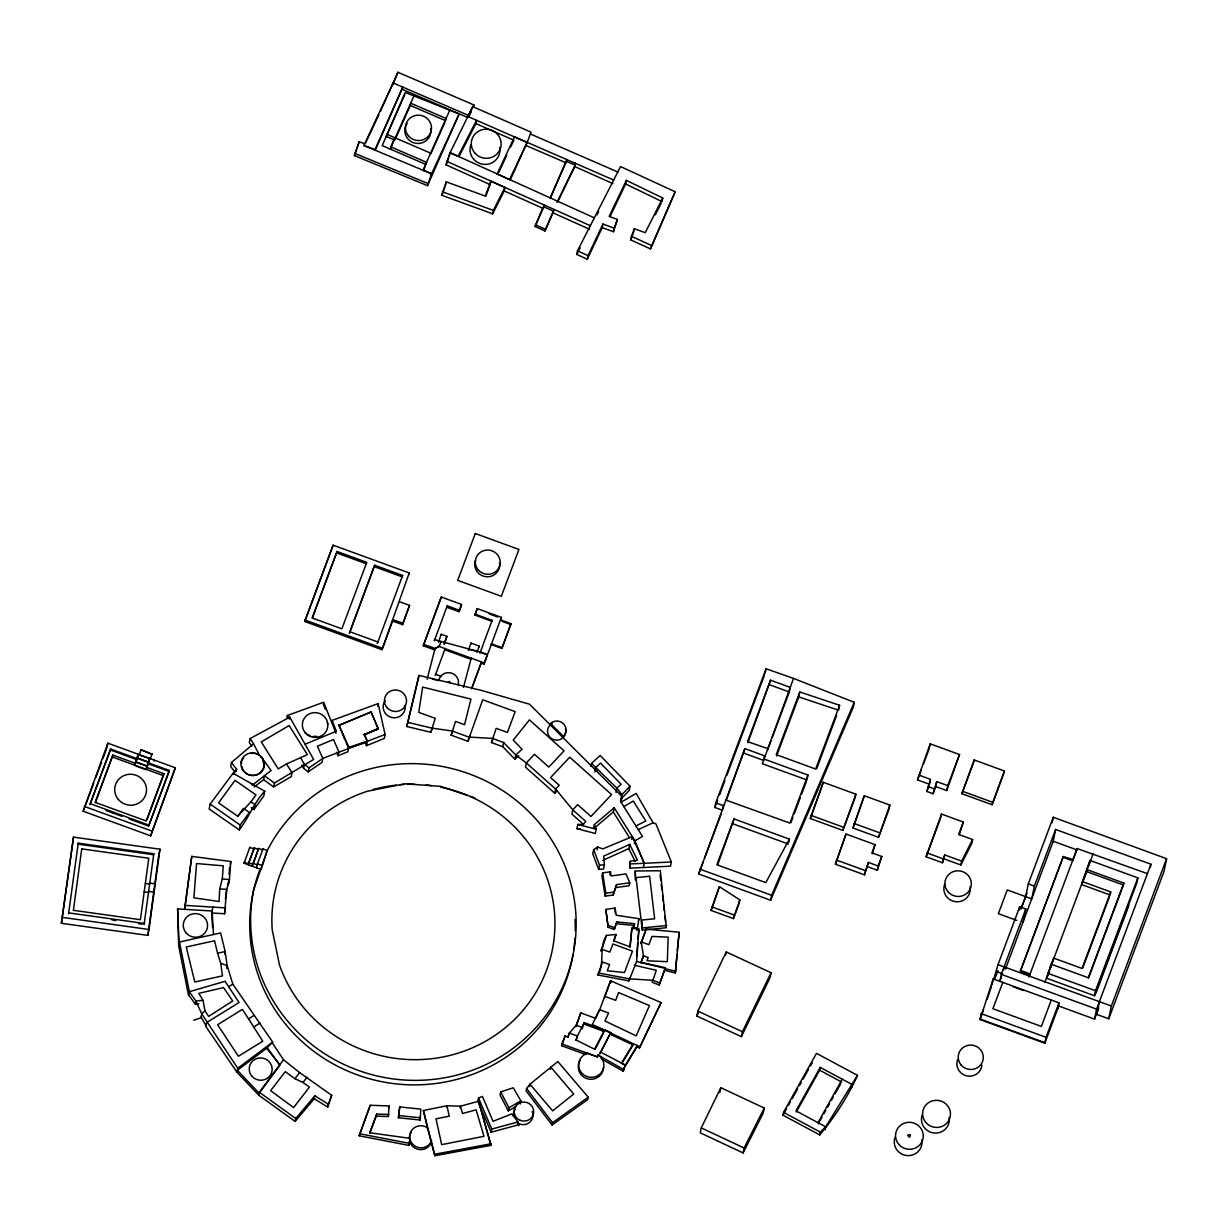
<?xml version="1.0" encoding="UTF-8"?>
<svg xmlns="http://www.w3.org/2000/svg" width="1228" height="1228" viewBox="0 0 1228 1228"><rect width="100%" height="100%" fill="white"/><g stroke="black" fill="none" stroke-linecap="round" stroke-linejoin="round"><path stroke-width="1.5" d="M420.176 1120.013L420.805 1109.099L399.714 1106.935L398.44 1117.772L420.176 1120.013L420.252 1116.528M369.889 1133.106L376.259 1116.129L388.386 1116.544L389.015 1105.921L370.242 1105.277L359.159 1135.793L408.955 1145.417L409.369 1143.36L359.574 1133.736M219.72 888.918L219.06 901.49L193.886 897.837L196.557 863.545L223.312 865.832L222.283 878.956L219.72 888.918L226.735 889.348L229.406 879.555L230.818 861.519L191.752 856.392L184.568 909.411M211.707 912.972L224.571 913.77L224.755 910.055M225.353 898.927L226.735 889.348L224.571 913.77M636.733 955.952L637.7 942.644M637.961 938.852L638.928 929.182L631.898 928.076L629.903 947.034M613.846 941.308L616.042 934.493L606.555 935.368C598.343 947.862 605.266 962.322 597.944 975.017L628.92 980.865L636.611 961.509L638.928 929.182M228.5 881.827L228.208 885.434L229.406 879.555L222.283 878.956M229.053 874.612L229.621 867.398M636.611 961.509L665.1 968.309L664.686 970.366L675.339 972.975L676.981 954.402M677.303 950.687L679.145 932.252L646.035 929.059L640.893 943.595L645.084 932.39M675.339 972.975L679.145 932.252M631.898 928.076L630.148 946.849L613.662 940.848L616.042 934.493M398.44 1117.772L399.714 1106.935M408.955 1145.417L409.86 1138.341L369.674 1132.753L376.674 1114.072L388.8 1114.487M438.903 680.174L438.949 679.805A9.962 9.67 11.5 0 1 451.06 672.975A9.962 9.67 11.5 0 1 458.228 684.84M184.722 909.349L191.752 856.392M61.4 923.287L73.511 837.128L159.947 849.208L149.033 929.504L147.836 935.383L61.4 923.287L73.511 837.128M68.553 913.862L78.239 843.175L153.792 853.736L144.106 924.438L144.305 923.456L68.753 912.895M147.836 935.383L152.656 899.94M158.765 855.087L152.917 898.067M638.898 918.682L637.071 930.302L637.439 928.491L633.264 927.125L634.569 923.64L616.778 921.967L614.261 929.504L608.167 927.293L605.834 909.426L615.074 908.06L616.287 915.244L638.898 918.682L638.529 920.478M83.166 811.232L107.849 743.155L175.328 767.776L150.645 835.854L83.166 811.232L93.696 783.157M78.239 843.175L78.039 844.143L153.592 854.719L153.792 853.736M106.867 748.052L107.849 743.155M89.982 804.647L110.673 749.049L136.661 758.536L135.909 762.25L147.299 766.41L149.662 758.413L145.994 769.695L147.851 763.662L169.111 771.43L148.619 826.06L129.078 818.923M95.416 802.559L112.884 755.097L135.095 763.187L134.604 765.535L137.521 757.983L148.91 762.127M139.163 754.698L139.01 755.481L141.066 749.801L152.072 754.238L141.066 749.801M139.086 755.097L150.246 758.735M154.298 761.068L154.452 760.285M148.619 826.06L169.31 770.447L148.051 762.695M150.645 835.854L175.328 767.776M147.114 819.444L163.938 773.717L146.485 767.346M169.111 771.43L169.31 770.447M159.057 853.614L159.947 849.208M212.904 907.108L212.106 911.022L177.6 908.904L178.689 945.913L188.559 995.616L189.358 991.702L179.488 941.999L220.626 932.958L225.154 951.562L227.165 965.653L232.813 984.135L272.677 1042.096L266.691 1048.251L237.342 1070.248L259.154 1093.227L278.894 1066.625M178.689 945.913L179.488 941.999M210.142 804.094L209.144 808.976L239.23 829.928C248.916 817.572 253.751 802.974 264.741 791.185L233.059 773.256L210.142 804.094L240.227 825.032L239.23 829.928M390.842 146.899L390.381 149.141L394.909 137.751L390.842 146.899L426.515 162.296L426.07 164.521L382.215 145.625L405.194 92.438L459.134 113.989L427.513 185.658L354.37 155.588L359.205 141.727L364.67 143.814M274.397 783.05L264.434 775.728L263.636 779.642L273.598 786.964L274.397 783.05L313.647 759.441L289.777 717.152L250.098 738.565L253.521 743.769L231.432 762.527L230.634 766.441L234.763 771.798M359.205 141.727L354.37 155.588M233.059 773.256L232.859 774.239L236.59 769.219L231.432 762.527M236.052 771.829L236.59 769.219M402.738 87.295L375.047 149.555L363.887 145.487L431.581 173.823L431.135 175.972M198.798 1003.844L195.221 1004.136L195.866 1000.958L189.358 991.702L225.046 981.31L239.061 1002.509L206.642 1022.571L205.843 1026.485L236.943 1072.197L258.77 1095.192L295.134 1121.44L314.23 1098.738L314.828 1095.806L328.352 1104.187L327.753 1107.119L314.23 1098.738M250.098 738.565L249.299 742.479L251.863 746.378M230.219 864.466L230.818 861.519M380.496 111.211L397.887 72.268L473.87 104.948L473.425 107.174M252.461 784.231L252.262 785.214L271.112 770.524L262.761 759.088M397.887 72.268L392.668 85.208M251.249 807.686L253.92 809.544L254.917 804.647L250.911 801.869L237.741 816.221L218.584 802.882L235.039 780.348L255.977 794.915L250.911 801.869M224.617 954.171L225.154 951.562L217.571 953.22L214.547 940.771L186.257 946.988L194.776 981.986L222.498 975.892L220.748 963.305L217.571 953.22M261.257 869.501L244.019 863.207L244.218 862.225L248.394 863.745M375.4 149.877L402.784 87.127M249.606 848.302L249.806 847.335L253.981 848.855L249.008 862.102M226.627 968.263L227.165 965.653L220.748 963.305M248.194 864.727L254.181 847.873L258.356 849.392L252.768 864.297L248.593 862.777M264.741 791.185L263.744 796.066L253.92 809.544M253.981 848.855L254.181 847.873M252.369 866.262L258.555 848.425L262.731 849.945L262.93 848.962L267.105 850.482L261.533 868.196M258.356 849.392L258.555 848.425M392.76 621.107L402.6 624.684L402.891 623.241L393.052 619.649L382.031 649.689L304.728 621.491L333.11 545.171L409.231 572.939L408.939 574.382M410.29 105.439L410.735 103.213L446.071 118.456L445.611 120.682L410.29 105.439L394.817 140.13M286.953 717.474L287.352 715.51L323.685 702.247L335.965 733.254M256.545 867.782L257.343 863.867L262.055 865.586M289.777 717.152L289.378 719.101L287.352 715.51M333.11 545.171L304.728 621.491M312.511 617.607L337.055 551.51L366.788 562.363L341.86 628.813L312.127 617.96L337.055 551.51M236.943 1072.197L237.741 1068.283L272.677 1042.096M305.02 744.245L336.38 731.213L332.097 720.406L378.117 703.598L385.101 734.451L384.287 738.442L366.497 745.672L365.238 742.802M423.046 170.139L449.617 110.505M303.592 768.283L304.406 764.292L308.965 767.899L308.151 771.89L303.592 768.283L301.812 765.121M427.513 185.658L431.581 173.823L459.134 113.989M374.663 565.233L349.443 633.126L374.663 565.233L402.6 575.441L402.308 576.884L374.371 566.691M331.683 722.448L332.097 720.406M485.797 196.219L490.141 184.63L446.056 164.844L450.047 152.625L594.352 217.847M449.325 156.156L450.047 152.625M258.77 1095.192L259.354 1092.245L283.484 1059.733L272.478 1043.079M441.773 195.267L446.224 181.836L485.244 196.081L490.832 181.191L504.892 187.5L504.201 190.939L492.674 213.841L441.773 195.267L444.889 186.948M445.518 185.29L446.224 181.836M338.774 725.579L371.148 711.749L378.255 729.079L364.102 734.82L378.408 728.311M468.16 116.629L527.18 142.463L531.049 132.163L472.688 106.621L449.985 152.917L458.029 156.248M473.87 104.948L467.423 117.366L402.324 89.352M338.928 724.827L348.798 747.315L347.892 751.766L338.053 755.757L338.867 751.766L333.494 739.532L317.361 746.194L322.795 758.397L321.997 762.388L308.151 771.89M459.011 156.478L475.911 123.598L476.571 120.329L457.967 156.539M382.031 649.689L409.231 572.939M366.497 745.672L367.402 741.221L364.255 734.068M377.579 706.269L378.117 703.598M295.134 1121.44L295.733 1118.493L314.828 1095.806M490.141 184.63L490.832 181.191M399.745 601.812L409.584 605.389L402.6 624.684M613.678 180.04L527.211 142.356L509.497 179.656L497.125 173.931M492.674 213.841L493.364 210.402L504.892 187.5M514.517 136.922L527.211 142.325L510.418 179.672M283.484 1059.733L299.617 1072.597L331.698 1095.269L327.753 1107.119M432.594 727.452L430.782 732.287L406.775 726.5L419.024 675.4L481.269 690.382L529.529 704.212L622.135 796.634L621.276 800.84M427.114 679.253L434.973 648.798L439.271 646.174L435.034 648.491L434.743 649.934L423.261 645.759L441.282 597.038L461.574 604.437L459.103 611.713L446.931 607.277L447.222 605.818L459.395 610.27L459.103 611.713M419.024 675.4L406.775 726.5M530.373 133.975L617.807 171.981M441.282 597.038L423.261 645.759M438.703 640.801L480.163 652.053L487.347 654.678L487.117 655.813M440.975 635.413L441.205 634.277L446.9 636.35L444.229 643.994L446.9 636.35M440.913 641.952L434.651 639.327L434.359 640.77L447.222 605.818M430.782 732.287L435.265 718.395L418.748 712.378L422.647 687.081L470.969 699.1L464.537 724.704L455.557 721.419L451.121 735.158L467.899 741.282L469.894 735.956M535.04 226.489L543.728 206.795L553.644 211.262L544.956 230.941L535.04 226.489L544.096 204.999M370.242 1105.277L359.159 1135.793M544.956 230.941L554.012 209.451M550.558 197.754L566.829 159.44M475.144 614.169L492.09 620.355L491.906 621.276L474.96 615.09L477.247 608.581L501.362 617.377L501.177 618.298M468.697 649.105L468.467 650.241L470.999 643.073L479.196 646.066L479.012 646.987M477.247 608.581L474.96 615.09M470.815 643.994L470.999 643.073M376.259 1116.129L376.674 1114.072M557.573 202.083L574.827 166.578L575.518 163.201M477.201 651.285L468.651 649.32M480.163 652.053L487.301 654.892M388.601 1107.978L389.015 1105.921M471.69 688.754L481.545 661.938L471.92 687.619M467.899 741.282L482.727 699.806L515.192 711.641L507.394 732.441L496.158 728.342L491.522 742.602L502.759 746.716L514.931 759.226L518.707 755.757M481.315 663.074L484.016 664.056L487.347 654.678M491.492 643.702L491.307 644.623L501.853 648.461L510.986 623.717L500.456 619.802M602.196 227.625L587.322 259.231L576.746 254.411L577.467 250.834L620.57 166.578L675.17 191.768L650.441 248.9L630.731 239.905L631.453 236.313L634.323 228.684L645.253 232.675L662.736 198L626.357 180.378L609.165 216.435L617.438 219.444L613.447 231.724L602.196 227.625L602.933 224.049L614.169 228.147L613.447 231.724M501.853 648.461L510.986 623.717M590.33 225.691L446.777 161.328M587.322 259.231L588.058 255.639L602.933 224.049M431.673 1140.674A11.374 11.037 11.5 0 1 416.2 1146.737A11.374 11.037 11.5 0 1 411.15 1131.157A11.374 11.037 11.5 0 1 427.498 1127.795L434.865 1155.732L490.954 1145.34L478.644 1101.24L460.377 1106.198L446.961 1105.753L423.414 1110.496L427.544 1128.609M502.759 746.716L503.618 742.51L492.382 738.396L468.758 737.076L451.981 730.952L431.642 728.081L407.635 722.294M610.07 216.573L625.635 183.97L626.357 180.378M514.931 759.226L515.791 755.02L522.084 749.234L513.227 740.146L529.406 719.9L564.066 750.83L548.809 767.07L534.456 754.268L526.321 762.926L525.461 767.132L554.78 793.273L557.159 790.74M434.865 1155.732L423.414 1110.496M446.639 1107.334L446.961 1105.753L449.248 1116.206L436.017 1118.815L441.666 1144.634L483.986 1136.314L476.111 1109.836L462.557 1113.52L460.377 1106.198L460.055 1107.779M633.602 232.261L634.323 228.684M550.236 724.873L550.512 723.507A9.149 8.872 11.5 0 1 563.422 723.737A9.149 8.872 11.5 0 1 563.345 736.309L563.053 737.675M650.441 248.9L675.17 191.768M478.521 1097.955L477.876 1101.117L491.108 1132.231L517.356 1125.109L518.001 1121.947L511.815 1113.919L493.027 1121.302L482.435 1096.42L478.521 1097.955L491.753 1129.069L491.108 1132.231M478.644 1101.24L490.954 1145.34M662.736 198L661.999 201.592L625.635 183.97M554.78 793.273L555.639 789.067L559.201 785.275L550.574 777.585L569.715 757.216L611.59 794.562L590.975 816.497L577.682 804.632L572.77 809.851L571.91 814.072L583.668 824.541M520.273 1104.018L520.918 1100.871L513.258 1087.808L500.702 1091.876L500.057 1095.038L508.3 1110.895L515.775 1106.597M508.3 1110.895L508.929 1107.748L500.702 1091.876M643.38 867.505L670.488 866.17L671.348 861.964L644.239 863.299L632.297 836.621L602.779 848.886L597.698 847.028L593.631 849.638L592.771 853.874L598.681 869.393L603.562 869.056L604.422 864.819L603.7 856.116L629.718 844.357L637.47 860.291L630.317 861.242L630.025 868.135L643.38 867.505L644.239 863.299L634.922 840.842L614.2 807.748L594.367 824.617L596.179 829.253L595.319 833.474L576.93 828.67L577.789 824.448L583.039 824.464L585.817 821.501L572.77 809.851L555.639 789.067L526.321 762.926L515.791 755.02L503.618 742.51M590.944 766.318L591.528 763.417L600.17 755.481L630.025 786.181L629.135 790.525L621.046 798.998L621.936 794.654L630.025 786.181M526.566 1088.515L526.091 1090.863L552.047 1125.032L587.736 1099.551L588.212 1097.203L557.85 1061.529L529.974 1084.201L526.566 1088.515L552.523 1122.684L552.047 1125.032M529.498 1086.55L529.974 1084.201L552.677 1110.864L573.691 1093.995L550.835 1067.147L550.359 1069.496M595.027 770.524L595.611 767.623L600.538 763.095L621.092 784.231L616.886 788.1L616.011 792.444M593.799 827.426L594.367 824.617M597.115 849.837L597.698 847.028M585.771 1054.53L561.61 1045.719L561.963 1043.954L564.972 1035.941L567.858 1037L569.331 1033.07L576.208 1025.242L580.829 1012.916L595.35 1018.227M598.681 869.393L599.54 865.157L593.631 849.638M564.619 1037.706L564.972 1035.941M594.935 827.626L613.34 811.954L614.2 807.748M580.829 1012.916L575.917 1026.654L576.208 1025.242L582.379 1027.498L582.087 1028.895L584.19 1022.648L604.621 1030.108M606.555 935.368L600.999 951.117L601.413 949.06L609.84 952.13L612.91 943.964L632.497 951.117L624.469 972.545L607.261 970.765L609.564 964.625L602.472 962.031L597.944 975.017M608.167 927.293L605.834 909.426M615.074 908.06L615.32 913.448M635.06 861.335L628.859 848.594L629.718 844.357M587.844 1053.409L597.33 1056.863L561.963 1043.954M631.729 839.461L632.297 836.652M614.261 929.504L616.778 921.967M604.468 997.627L604.729 996.353L615.673 1000.344L618.605 992.546L649.428 1005.594L636.181 1035.879L604.943 1020.975L608.597 1012.977L599.54 1009.662L595.764 1018.181M634.354 843.651L634.922 840.842L642.49 836.406L620.432 801.163L622.135 796.634M630.025 868.135L630.317 861.242M605.128 995.893L610.577 980.773L661.094 1002.585L639.45 1047.945L637.01 1046.809L637.271 1045.535L625.159 1065.459L621.414 1062.987M611.145 981.433L610.884 982.707L610.316 982.047M635.229 871.005L635.551 879.862L635.229 871.005L660.326 870.744L666.313 927.723L642.305 930.133L636.012 877.621L649.627 876.255L654.631 918.774L641.83 920.048L642.305 930.133M598.005 1055.052L623.594 1069.435L623.241 1071.2L601.183 1058.797M598.389 1055.266L600.431 1056.694A12.633 12.265 11.5 0 1 599.141 1074.746A12.633 12.265 11.5 0 1 580.752 1071.706A12.633 12.265 11.5 0 1 585.249 1054.177L587.89 1053.225M583.899 1024.06L604.329 1031.52L604.683 1029.755L610.761 1032.594L599.909 1053.685L610.761 1032.594M633.264 927.125L632.911 928.921L634.569 923.64M645.698 930.793L646.035 929.059M634.415 965.285L656.305 970.274L652.114 982.354L659.221 984.948L665.392 967.725L640.909 962.384M642.213 959.037L641.86 960.772L643.441 955.798L641.231 941.876L648.891 944.67L651.976 936.427L668.17 937.133L667.311 961.677L646.972 960.787L648.2 957.533L643.441 955.798L640.832 962.721M623.241 1071.2L625.252 1064.983L600.262 1051.935M639.45 1047.945L661.094 1002.585M659.221 984.948L665.392 967.725M763.386 758.797L807.947 775.068L806.95 779.995L762.373 763.739L793.534 678.409L854.258 702.309L853.26 707.236L770.631 900.247L698.655 873.983L744.889 748.65L764.553 755.819M722.555 810.265L714.834 807.456L715.755 802.866L766.072 668.769L793.534 678.409M722.862 808.745L723.553 805.338M725.625 799.996L789.942 823.082L807.947 775.068M711.089 910.439L719.393 886.662L739.824 899.878L739.087 903.455L733.423 918.59L711.089 910.439L719.393 886.662M726.684 799.259L744.889 748.65M717.827 864.405L734.037 818.923L789.389 839.123L788.714 842.408M765.136 673.343L766.072 668.769M696.859 1016.032L697.872 1011.089L726.255 951.976L771.077 972.745L770.063 977.688L741.39 1036.662L696.859 1016.032L698.486 1012.639M747.913 742.679L770.555 680.205L790.233 687.388M764.63 755.466L763.632 760.408L743.953 753.224M767.27 748.435L747.53 741.62L770.555 680.205M725.579 955.261L726.255 951.976M733.423 918.59L739.824 899.878M789.604 690.443L790.295 687.035M701.265 1127.903L700.267 1132.83L743.109 1152.923L763.248 1112.998L764.261 1108.055L720.821 1087.686L701.265 1127.903L744.107 1147.996L743.109 1152.923M798.768 696.89L799.766 691.963L839.584 705.286L838.586 710.214L798.768 696.89L776.587 756.003M719.823 1092.613L720.821 1087.686M741.39 1036.662L742.403 1031.72L771.077 972.745M770.631 900.247L771.629 895.304L854.258 702.309M810.28 818.539L823.328 782.313L855.87 794.194L855.225 797.356L842.838 830.404L810.28 818.539L823.328 782.313M782.957 1115.178L783.525 1112.353L816.466 1053.348L857.466 1075.344C848.041 1096.435 834.58 1117.188 819.797 1134.933L782.957 1115.178L786.626 1108.623M867.505 866.646L877.345 870.238L878.204 866.001L868.365 862.424L864.451 874.812L835.408 864.22L846 834.042L875.042 844.649L872.325 853.813M842.838 830.404L855.87 794.194M846 834.042L835.408 864.22M852.984 828.01L864.297 795.744L889.824 805.061L888.888 809.651L878.511 837.327L852.984 828.01L864.297 795.744M796.327 1112L819.644 1070.202L820.212 1067.393L852.309 1084.6L851.725 1087.425M864.451 874.812L868.365 862.424M878.511 837.327L889.824 805.061M819.797 1134.933L820.365 1132.124L825.707 1126.813L857.466 1075.344M825.139 1129.622L825.707 1126.813L795.959 1110.849L820.212 1067.393M875.042 844.649L871.941 852.892L881.781 856.484L877.345 870.238M930.179 780.993L929.504 784.278L917.485 779.887L930.179 743.815L959.529 754.529L946.757 790.571L935.751 786.565L936.749 781.622L947.77 785.644L946.757 790.571M929.504 747.1L930.179 743.815M935.751 786.565L933.065 793.749L926.818 791.461L930.517 779.35L918.498 774.96M933.065 793.749L936.749 781.622M943.918 858.802L960.849 864.988L961.647 861.12L944.7 854.934L942.444 862.747L926.112 856.776L941.477 814.057L963.335 822.039L959.221 834.764M940.679 817.94L941.477 814.057M942.444 862.747L944.7 854.934M961.892 793.718L974.142 759.948L1004.304 770.954L1003.813 773.41L992.07 804.724L961.892 793.718L972.99 764.154M973.635 762.404L974.142 759.948M963.335 822.039L958.684 834.441L972.591 839.522L971.808 843.39L960.849 864.988M992.07 804.724L1004.304 770.954M1058.874 1005.747L1044.828 1043.186L980.036 1019.547L993.206 978.916L1058.966 1002.831L1057.738 1008.771M981.402 1013.223L980.036 1019.547M992.009 984.795L993.206 978.916M993.759 979.115L997.996 964.655L1019.731 906.725L1025.81 908.95L1023.216 921.721M1025.81 908.95L1001.28 974.372L999.868 981.264L1001.557 976.767M1003.383 970.335L1004.09 966.881M1018.979 910.378L1019.731 906.725M1099.398 1001.664L1096.804 1014.435L1108.746 1018.779L1164.006 871.466L1166.6 858.694L1053.286 817.265L1028.296 883.884L1025.687 896.655L1020.79 908.843M1150.268 867.567L1150.943 864.236L1055.635 829.468L1034.375 886.109L1031.781 898.881L1007.267 889.932L998.364 913.678L1016.784 920.401M1030.292 973.451L1030.016 974.786L1020.422 971.287L1020.591 970.427L1063.31 856.53L1073.011 859.554M1052.166 822.729L1053.286 817.265M1053.025 842.239L1055.635 829.468M1020.422 971.287L1063.31 856.53M1046.655 978.255L1051.076 964.164L1088.3 977.764L1123.82 883.07L1086.596 869.485L1089.988 860.414L1137.849 877.866L1136.821 882.886L1094.501 995.724L1046.655 978.255L1049.479 970.688M1051.076 964.164L1050.047 969.184L1053.685 958.116L1082.021 968.447L1110.726 891.912L1082.39 881.581L1086.197 871.435L1123.42 885.035L1088.576 977.933M1072.75 860.889L1077.14 848.548L1147.121 873.538M1044.828 1043.186L1046.026 1037.307L1058.966 1002.831M1110.726 891.912L1110.097 894.966L1081.776 884.636L1082.39 881.581M1086.596 869.485L1085.567 874.49L1087.271 869.961M1088.975 865.418L1089.988 860.414M1094.501 995.724L1095.514 990.704L1137.849 877.866M1058.336 1005.885L1094.562 1019.102L1096.589 1009.14L1150.943 864.236M1123.42 885.035L1123.82 883.07M1108.746 1018.779L1111.34 1006.024L1166.6 858.694M447.852 682.338L449.433 681.386L450.154 682.891M602.626 872.893L601.95 875.825L605.158 896.148L613.11 895.043L616.609 884.605L629.734 882.794L626.019 873.906L611.083 875.978L610.423 871.819L602.626 872.893L605.834 893.216L605.158 896.148M609.748 874.75L610.423 871.819M613.11 895.043L616.609 884.605M629.734 882.794L629.058 885.726L615.934 887.552M463.463 687.373L471.214 658.162L470.984 659.298L444.874 649.765L445.104 648.63L435.249 675.431M260.812 756.525L261.886 757.615M983.321 1010.061L980.205 1019.086L1044.997 1042.725M987.051 999.239L991.395 986.606M95.661 777.892L101.586 762.097M102.906 758.582L106.207 749.801M110.673 749.049L90.181 803.68L148.818 825.078M112.884 755.097L95.155 802.36L146.209 820.979L163.938 773.717M135.095 763.187L136.462 759.518L110.474 750.032M136.661 758.536L138.273 754.253L137.429 758.367L147.191 761.928M150.169 759.134L152.149 753.838M446.056 164.844L448.665 157.89M244.019 863.207L249.806 847.335M262.93 848.962L257.143 864.834L252.968 863.315M402.6 575.441L377.38 643.334L377.687 641.876L349.734 631.683M402.891 623.241L409.584 605.389M438.411 642.259L441.205 634.277M440.975 641.63L439.21 646.481L484.246 662.92M459.395 610.27L461.574 604.437M614.169 228.147L617.438 219.444M630.731 239.905L633.019 233.796M476.971 652.421L479.196 646.066M479.933 653.189L492.09 620.355M451.121 735.158L452.318 731.98M484.016 664.056L501.362 617.377M328.352 1104.187L331.698 1095.269M491.522 742.602L492.781 739.256M561.61 1045.719L564.02 1039.302M567.996 1037.445L569.331 1033.07L577.452 1036.033L584.19 1022.648M576.116 1040.408L577.452 1036.033L575.978 1039.962L594.628 1049.234L604.683 1029.755M599.709 1009.738L610.577 980.773M597.33 1056.863L598.051 1054.867M628.92 980.865L630.179 977.488M714.834 807.456L717.505 800.303M719.531 794.93L724.888 780.624M726.899 775.267L764.461 675.124M623.594 1069.435L625.252 1064.983M698.655 873.983L703.306 861.595M704.626 858.05L721.235 813.811M734.037 818.923L716.845 864.758L765.796 882.61L789.389 839.123M767.577 749.863L770.877 741.098M772.182 737.583L789.297 691.963L769.618 684.794M799.766 691.963L776.249 754.652L815.668 769.035L839.584 705.286M790.939 822.683L792.935 817.341M794.27 813.796L800.272 797.786M801.608 794.224L806.289 781.775M816.666 768.667L836.59 715.525M878.204 866.001L881.781 856.484M917.485 779.887L921.384 769.511M923.333 764.323L929.166 748.758M926.818 791.461L928.828 786.073M926.112 856.776L940.019 819.705M994.573 979.606L997.95 970.642M1021.082 908.95L1027.007 893.155M1005.44 969.122L1053.225 841.257L1076.879 849.883M1002.815 982.339L992.915 1008.741L1041.39 1026.424L1051.291 1000.022M1028.957 977.027L1077.14 848.548M1050.677 966.129L1053.685 958.116M1044.875 982.308L1093.073 853.813M1081.776 884.636L1084.938 876.178M1082.728 967.94L1109.437 896.747M1095.944 993.16L1128.854 905.404M1094.562 1019.102L1098.707 1008.034M947.77 785.644L959.529 754.529M404.749 94.663L386.298 136.462L394.464 139.977M395.262 137.904L414.097 95.677M423.292 170.738L425.379 166.087M430.921 153.638L444.843 122.416M550.083 198.03L566.43 161.359L575.134 165.12L557.051 202.298M469.004 116.568L471.26 111.564M497.094 174.038L514.547 136.784M498.783 172.365L506.719 155.434M510.679 146.961L513.857 140.192L475.911 123.598M363.887 145.487L393.083 83.151M365.867 142.402L378.869 114.665M599.54 1009.662L592.341 1024.505L639.711 1046.67M655.353 214.793L661.171 203.234M744.107 1147.996L764.261 1108.055M961.647 861.12L972.591 839.522M576.746 254.411L580.169 247.718M596.977 214.854L598.665 211.569M595.104 1049.372L603.485 1033.132M788.453 1105.338L790.279 1102.069M792.106 1098.784L797.601 1088.944M799.428 1085.675L801.255 1082.39M803.081 1079.12L808.577 1069.281M810.403 1066.011L812.23 1062.727M817.971 1122.653L842.224 1079.197M818.324 1123.804L822.069 1117.112M823.927 1113.781L825.799 1110.434M827.657 1107.088L829.529 1103.742M831.387 1100.395L833.259 1097.064M835.117 1093.718L840.72 1083.679M468.282 115.908L470.846 111.548M621.322 1063.448L633.341 1043.677M621.982 1063.218L633.08 1044.967L610.408 1034.36M624.899 1066.748L637.01 1046.809M237.741 816.221L243.482 808.346L249.391 812.46L240.227 825.032M294.904 1078.706L303.04 1082.451L309.395 1087.133L293.615 1107.579L270.636 1090.679L285.31 1071.645L294.904 1078.706L299.617 1072.597M303.04 1082.451L307.107 1077.186M204.953 1010.89L208.699 1016.37L232.706 1000.973L223.557 987.588L198.829 993.36L203.034 1000.36L204.953 1010.89L201.76 1013.914L200.962 1017.828L193.763 1020.253M594.736 771.967L597.192 769.71M254.165 787.01L263.636 779.642M552.523 1122.684L588.212 1097.203M308.965 767.899L322.795 758.397L385.101 734.451M228.638 986.729L232.813 984.135M248.563 1018.826L262.761 1041.206L238.432 1056.264L217.586 1024.735L242.33 1009.416L248.563 1018.826L253.659 1015.679M253.459 1027.13L260.075 1023.031M286.523 763.969L278.188 768.881L261.257 741.912L289.148 725.548L307.368 754.606L286.523 763.969L292.003 772.719L291.22 776.633L273.598 786.964M621.107 802.237L636.181 793.411L653.05 822.745L655.875 823.773L671.348 861.964M623.839 806.596L633.31 801.055L645.774 820.964L635.966 825.968M508.929 1107.748L520.918 1100.871M638.253 829.637L653.05 822.745M602.841 860.352L628.859 848.594M371.056 712.194L338.836 725.272L348.706 747.775M348.798 747.315L367.402 741.221M367.249 741.988L348.645 748.082L346.373 742.894M491.753 1129.069L518.001 1121.947M435.188 1154.151L491.277 1143.759M605.834 893.216L613.8 892.111M642.766 927.892L666.773 925.498M203.034 1000.36L195.866 1000.958L201.76 1013.914L237.741 1068.283M599.54 865.157L604.422 864.819M630.885 863.913L644.239 863.269M576.93 828.67L580.43 828.67M185.52 905.42L225.752 907.891M616.41 923.763L634.216 925.436M398.885 1115.577L420.621 1117.818M149.801 883.116L155.235 883.868M145.334 883.5L149.601 884.099M148.665 891.436L154.099 892.203M144.198 891.82L148.465 892.418M111.994 919.941L115.785 920.478M138.442 923.64L142.218 924.177M62.597 917.408L149.033 929.504M598.358 972.96L629.335 978.823L652.529 980.297L659.636 982.891M432.471 679.161L439.302 680.542M665.039 968.646L675.676 971.256M577.789 824.448L596.179 829.253M474.914 797.924L440.837 786.38L404.948 783.771L367.586 791.2A141.696 137.536 11.5 0 0 272.202 929.75L279.508 965.07A141.696 137.536 11.5 0 0 509.037 1024.582A141.696 137.536 11.5 0 0 470.677 796.726M442.479 191.829L493.364 210.402M336.748 552.968L366.497 563.821M489.128 613.893L497.739 617.039M502.037 621.353L510.817 624.561M962.399 791.246L992.562 802.252M927.815 786.534L934.063 788.806M491.476 643.779L502.022 647.616M1063.141 857.39L1071.138 860.306M423.553 644.301L435.034 648.491M305.035 620.033L382.322 648.246M1028.296 883.884L1034.375 886.109M853.92 823.435L879.448 832.737M926.91 852.907L943.227 858.863M435.479 674.295L441.42 676.459M810.925 815.361L843.482 827.242M715.755 802.866L723.492 805.691M836.268 859.984L865.31 870.591M733.039 823.865L788.376 844.05M1047.668 973.251L1095.514 990.704M1020.591 970.427L1030.2 973.927M997.996 964.655L1111.34 1006.024M996.599 971.563L1002.677 973.773M1001.28 974.372L1096.589 1009.14M699.668 869.056L771.629 895.304M1013.146 986.759L1023.385 990.505M711.826 906.863L734.144 914.998M981.233 1013.668L1046.026 1037.307M608.535 925.482L614.629 927.708M135.986 761.867L147.375 766.011M112.485 757.047L163.539 775.682M136.231 766.134L144.367 769.096M105.976 810.495L121.971 816.328M84.149 806.335L151.627 830.957M354.815 153.439L427.943 183.509M393.129 82.967L467.883 115.14M386.759 134.236L430.598 153.147M423.061 170.063L431.596 173.747M526.52 145.733L566.139 162.833M574.827 166.578L612.956 183.632M504.201 190.939L543.375 208.53M553.306 212.981L589.609 229.268M535.377 224.77L545.309 229.222M577.467 250.834L588.058 255.639M631.453 236.313L651.178 245.308M697.872 1011.089L742.403 1031.72M592.08 1025.779L604.329 1031.52M819.644 1070.202L841.656 1082.021M783.525 1112.353L820.365 1132.124M517.341 1122.699L519.567 1123.942A9.809 9.517 11.5 0 0 532.169 1111.432M259.354 1092.245L295.733 1118.493M304.882 732.21L306.893 734.022A13.186 12.802 11.5 0 0 309.947 735.603M550.512 723.507L563.345 736.309M260.628 756.294L261.625 757.262L259.169 754.99A11.62 11.282 11.5 0 0 241.609 760.178C238.953 766.993 244.341 774.883 251.51 775.405A11.62 11.282 11.5 0 0 264.081 765.274L262.5 758.704M591.528 763.417L616.886 788.1L621.936 794.654M262.562 758.781L264.22 762.588A11.482 11.144 11.5 0 1 242.545 768.989L241.64 766.211M266.89 1047.269L279.999 1065.136L266.691 1048.251M188.713 994.88L195.221 1004.136M261.411 757.001L263.314 759.794M613.34 811.954L629.427 837.649M300.814 758.029L304.39 764.369M201.116 1017.106L205.997 1025.764M253.521 743.769L259.568 755.358M517.894 1123.006L519.06 1125.646M371.777 713.852L378.316 728.772L364.163 734.513L367.31 741.681M342.581 734.237L344.853 739.425M336.518 752.257L338.053 755.757M323.286 704.212L325.282 709.262M241.548 763.171L241.271 761.682L241.517 763.309M660.096 874.858L660.771 880.522M661.217 884.298L661.877 889.962M662.537 895.626L663.212 901.291M663.657 905.067L664.317 910.731M664.977 916.395L665.653 922.059M212.106 911.022L213.488 934.554M211.815 914.783L212.567 927.462M327.462 722.417L327.569 724.858M177.6 908.904L179.088 943.948M565.494 729.125A9.149 8.872 11.5 0 1 559.707 739.686A9.149 8.872 11.5 0 1 548.333 734.881A9.149 8.872 11.5 0 1 552.139 723.492M405.071 705.317A11.052 10.73 11.5 0 1 391.809 717.52A11.052 10.73 11.5 0 1 385.132 700.804M431.289 1142.5A11.374 11.037 11.5 0 1 410.336 1143.161M409.308 1137.512A11.374 11.037 11.5 0 1 411.319 1132.17M513.488 1116.405A9.809 9.517 11.5 0 1 515.315 1109.344M603.501 1067.439A12.633 12.265 11.5 0 1 587.291 1078.721A12.633 12.265 11.5 0 1 580.123 1060.439M499.704 147.483A14.966 14.536 11.5 0 1 483.694 164.337A14.966 14.536 11.5 0 1 470.938 144.72M430.69 128.74A13.047 12.679 11.5 0 1 415.049 143.154A13.047 12.679 11.5 0 1 407.174 123.414M499.52 562.716A12.48 12.111 11.5 0 1 486.165 576.746A12.48 12.111 11.5 0 1 475.528 560.413M921.767 1139.937A13.892 13.477 11.5 0 1 906.909 1155.563A13.892 13.477 11.5 0 1 895.074 1137.374M949.121 1117.311A13.968 13.554 11.5 0 1 934.17 1133.03A13.968 13.554 11.5 0 1 922.274 1114.748M981.893 1065.167A12.556 12.188 11.5 0 1 966.697 1075.851A12.556 12.188 11.5 0 1 957.61 1059.672M970.059 886.831A13.216 12.833 11.5 0 1 955.906 901.72A13.216 12.833 11.5 0 1 944.639 884.39M572.908 955.154A162.956 158.182 11.5 0 1 370.718 1079.09A162.956 158.182 11.5 0 1 259.522 870.652M574.996 919.45A162.956 158.182 11.5 0 1 575.241 930.732M574.934 938.299A162.956 158.182 11.5 0 1 573.783 949.582M372.836 789.619A141.696 137.536 11.5 0 1 396.46 785.091M400.144 784.753A141.696 137.536 11.5 0 1 403.797 784.508M407.466 784.354A141.696 137.536 11.5 0 1 414.88 784.324M426.024 784.984A141.696 137.536 11.5 0 1 431.565 785.644M440.668 787.179A141.696 137.536 11.5 0 1 467.285 795.268M316.747 736.247A13.186 12.802 11.5 0 1 313.309 736.355M242.162 760.47A11.482 11.144 11.5 0 1 243.543 757.906M250.942 753.393A11.482 11.144 11.5 0 1 259.507 755.343M81.739 848.886L73.388 910.316L140.406 919.695L148.772 858.265L81.739 848.886M908.075 1135.317C909.334 1140.72 912.588 1132.001 908.075 1135.317M267.243 850.651L253.689 889.671A162.956 158.182 11.5 0 0 452.487 1076.173A162.956 158.182 11.5 0 0 540.09 824.003A162.956 158.182 11.5 0 0 267.243 850.651M475.282 533.52L457.706 580.368L501.346 596.286L518.922 549.438L475.282 533.52M520.288 1120.396L518.062 1119.168A9.809 9.517 11.5 0 1 519.244 1103.128A9.809 9.517 11.5 0 1 533.689 1111.125A9.809 9.517 11.5 0 1 520.288 1120.396M305.342 732.901L303.546 730.153A12.771 12.387 11.5 0 1 309.702 713.729A12.771 12.387 11.5 0 1 326.648 719.915L327.661 723.016A12.771 12.387 11.5 0 1 305.342 732.901M387.02 707.558A11.052 10.73 11.5 0 0 405.854 704.519A11.052 10.73 11.5 0 0 393.543 690.136A11.052 10.73 11.5 0 0 387.02 707.558M474.775 152.978A14.966 14.536 11.5 0 0 500.272 148.88A14.966 14.536 11.5 0 0 483.617 129.4A14.966 14.536 11.5 0 0 474.775 152.978M408.479 135.894A13.047 12.679 11.5 0 0 430.721 132.317A13.047 12.679 11.5 0 0 416.185 115.325A13.047 12.679 11.5 0 0 408.479 135.894M478.214 569.853A12.48 12.111 11.5 0 0 499.474 566.43A12.48 12.111 11.5 0 0 485.582 550.205A12.48 12.111 11.5 0 0 478.214 569.853M898.789 1144.358A13.892 13.477 11.5 0 0 922.443 1140.551A13.892 13.477 11.5 0 0 906.985 1122.484A13.892 13.477 11.5 0 0 898.789 1144.358M925.851 1122.499A13.968 13.554 11.5 0 0 949.643 1118.677A13.968 13.554 11.5 0 0 934.109 1100.488A13.968 13.554 11.5 0 0 925.851 1122.499M961.156 1065.014A12.556 12.188 11.5 0 0 982.553 1061.575A12.556 12.188 11.5 0 0 968.585 1045.228A12.556 12.188 11.5 0 0 961.156 1065.014M948.016 891.789A13.216 12.833 11.5 0 0 970.534 888.166A13.216 12.833 11.5 0 0 955.829 870.959A13.216 12.833 11.5 0 0 948.016 891.789M251.909 1076.158A11.482 11.144 11.5 0 0 271.465 1073.026A11.482 11.144 11.5 0 0 258.694 1058.091A11.482 11.144 11.5 0 0 251.909 1076.158M186.119 932.912A12.157 11.804 11.5 0 0 206.841 929.581A12.157 11.804 11.5 0 0 193.303 913.755A12.157 11.804 11.5 0 0 186.119 932.912M118.41 799.551A15.933 15.473 11.5 0 0 145.564 795.191A15.933 15.473 11.5 0 0 127.835 774.454A15.933 15.473 11.5 0 0 118.41 799.551"/></g></svg>
